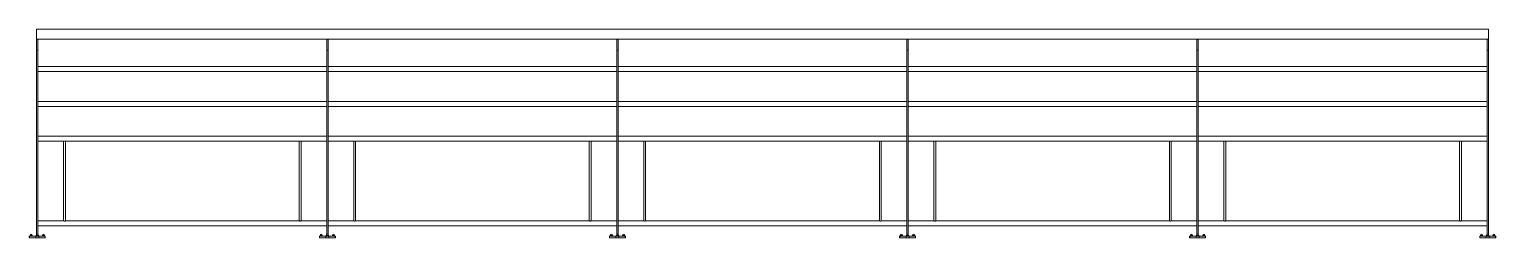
# Paper-space layout '_Face' of a CAD drawing. Header units: millimetres. Extents: x -7322 to 37, y -475 to 572.
import ezdxf

# ---------------------------------------------------------------- set-up
doc = ezdxf.new("R2010")
doc.units = ezdxf.units.MM

psp = doc.layouts.new('_Face')

# ---------------------------------------------------------------- linework, layer by layer
at = {"color": 7, "linetype": 'Continuous', "lineweight": 15}
for p, q in [((0, 572.2), (-7285, 572.2)), ((-7285, -459), (-7285, 572.2)), ((-7285, 522.8), (-7278, 522.8)), ((-7278, -459), (-7278, 522.8)), ((-7278, 522.2), (-5829.4, 522.2)), ((-5829.4, 522.8), (-5822.4, 522.8)), ((-5829.4, -459), (-5829.4, 522.8)), ((-5822.4, -459), (-5822.4, 522.8)), ((-5822.4, 522.2), (-4373.8, 522.2)), ((-4373.8, 522.8), (-4366.8, 522.8)), ((-4373.8, -459), (-4373.8, 522.8)), ((-4366.8, -459), (-4366.8, 522.8)), ((-4366.8, 522.2), (-2918.2, 522.2)), ((-2918.2, 522.8), (-2911.2, 522.8)), ((-2918.2, -459), (-2918.2, 522.8)), ((-2911.2, -459), (-2911.2, 522.8)), ((-2911.2, 522.2), (-1462.6, 522.2)), ((-1462.6, 522.8), (-1455.6, 522.8)), ((-1462.6, -459), (-1462.6, 522.8)), ((-1455.6, -459), (-1455.6, 522.8)), ((-1455.6, 522.2), (-7, 522.2)), ((-7, 522.8), (0, 522.8)), ((-7, -459), (-7, 522.8)), ((0, -459), (0, 572.2)), ((-7285, 467.8), (-7278, 467.8)), ((-5829.4, 467.8), (-5822.4, 467.8)), ((-4373.8, 467.8), (-4366.8, 467.8)), ((-2918.2, 467.8), (-2911.2, 467.8)), ((-1462.6, 467.8), (-1455.6, 467.8)), ((-7, 467.8), (0, 467.8)), ((-5829.4, 384.7), (-7278, 384.7)), ((-4373.8, 384.7), (-5822.4, 384.7)), ((-2918.2, 384.7), (-4366.8, 384.7)), ((-1462.6, 384.7), (-2911.2, 384.7)), ((-7, 384.7), (-1455.6, 384.7)), ((-7278, 359.7), (-5829.4, 359.7)), ((-5822.4, 359.7), (-4373.8, 359.7)), ((-4366.8, 359.7), (-2918.2, 359.7)), ((-2911.2, 359.7), (-1462.6, 359.7)), ((-1455.6, 359.7), (-7, 359.7)), ((-5829.4, 209.7), (-7278, 209.7)), ((-7278, 184.7), (-5829.4, 184.7)), ((-4373.8, 209.7), (-5822.4, 209.7)), ((-5822.4, 184.7), (-4373.8, 184.7)), ((-2918.2, 209.7), (-4366.8, 209.7)), ((-4366.8, 184.7), (-2918.2, 184.7)), ((-1462.6, 209.7), (-2911.2, 209.7)), ((-2911.2, 184.7), (-1462.6, 184.7)), ((-7, 209.7), (-1455.6, 209.7)), ((-1455.6, 184.7), (-7, 184.7)), ((-5829.4, 34.7), (-7278, 34.7)), ((-7278, 9.7), (-7149.2, 9.7)), ((-7149.2, 9.8), (-7149.2, -390.3)), ((-7140.2, -390.3), (-7140.2, 9.8)), ((-7140.2, 9.7), (-5967.2, 9.7)), ((-5967.2, 9.8), (-5967.2, -390.3)), ((-5958.2, -390.3), (-5958.2, 9.8)), ((-5958.2, 9.7), (-5829.4, 9.7)), ((-4373.8, 34.7), (-5822.4, 34.7)), ((-5822.4, 9.7), (-5693.6, 9.7)), ((-5693.6, 9.8), (-5693.6, -390.3)), ((-5684.6, -390.3), (-5684.6, 9.8)), ((-5684.6, 9.7), (-4511.6, 9.7)), ((-4511.6, 9.8), (-4511.6, -390.3)), ((-4502.6, -390.3), (-4502.6, 9.8)), ((-4502.6, 9.7), (-4373.8, 9.7)), ((-2918.2, 34.7), (-4366.8, 34.7)), ((-4366.8, 9.7), (-4238, 9.7)), ((-4238, 9.8), (-4238, -390.3)), ((-4229, -390.3), (-4229, 9.8)), ((-4229, 9.7), (-3056, 9.7)), ((-3056, 9.8), (-3056, -390.3)), ((-3047, -390.3), (-3047, 9.8)), ((-3047, 9.7), (-2918.2, 9.7)), ((-1462.6, 34.7), (-2911.2, 34.7)), ((-2911.2, 9.7), (-2782.4, 9.7)), ((-2782.4, 9.8), (-2782.4, -390.3)), ((-2773.4, -390.3), (-2773.4, 9.8)), ((-2773.4, 9.7), (-1600.4, 9.7)), ((-1600.4, 9.8), (-1600.4, -390.3)), ((-1591.4, -390.3), (-1591.4, 9.8)), ((-1591.4, 9.7), (-1462.6, 9.7)), ((-7, 34.7), (-1455.6, 34.7)), ((-1455.6, 9.7), (-1326.8, 9.7)), ((-1326.8, 9.8), (-1326.8, -390.3)), ((-1317.8, -390.3), (-1317.8, 9.8)), ((-1317.8, 9.7), (-144.8, 9.7)), ((-144.8, 9.8), (-144.8, -390.3)), ((-135.8, -390.3), (-135.8, 9.8)), ((-135.8, 9.7), (-7, 9.7)), ((-7149.2, -390.3), (-7278, -390.3)), ((-7278, -415.3), (-5829.4, -415.3)), ((-5967.2, -390.3), (-7140.2, -390.3)), ((-5829.4, -390.3), (-5958.2, -390.3)), ((-5693.6, -390.3), (-5822.4, -390.3)), ((-5822.4, -415.3), (-4373.8, -415.3)), ((-4511.6, -390.3), (-5684.6, -390.3)), ((-4373.8, -390.3), (-4502.6, -390.3)), ((-4238, -390.3), (-4366.8, -390.3)), ((-4366.8, -415.3), (-2918.2, -415.3)), ((-3056, -390.3), (-4229, -390.3)), ((-2918.2, -390.3), (-3047, -390.3)), ((-2782.4, -390.3), (-2911.2, -390.3)), ((-2911.2, -415.3), (-1462.6, -415.3)), ((-1600.4, -390.3), (-2773.4, -390.3)), ((-1462.6, -390.3), (-1591.4, -390.3)), ((-1326.8, -390.3), (-1455.6, -390.3)), ((-1455.6, -415.3), (-7, -415.3)), ((-144.8, -390.3), (-1317.8, -390.3)), ((-7, -390.3), (-135.8, -390.3)), ((-7321.5, -467.8), (-7321.5, -474.8)), ((-7321.5, -467.8), (-7241.5, -467.8)), ((-7321.5, -474.8), (-7241.5, -474.8)), ((-7320.7, -474.8), (-7320.7, -467.8)), ((-7318, -463.3), (-7318, -467.8)), ((-7307, -467.8), (-7307, -463.3)), ((-7289, -474.8), (-7289, -467.8)), ((-7287, -463.3), (-7287, -467.8)), ((-7276, -467.8), (-7276, -463.3)), ((-7274, -474.8), (-7274, -467.8)), ((-7256, -463.3), (-7256, -467.8)), ((-7245, -467.8), (-7245, -463.3)), ((-7242.3, -474.8), (-7242.3, -467.8)), ((-7241.5, -474.8), (-7241.5, -467.8)), ((-5865.9, -467.8), (-5865.9, -474.8)), ((-5865.9, -467.8), (-5785.9, -467.8)), ((-5865.9, -474.8), (-5785.9, -474.8)), ((-5865.1, -474.8), (-5865.1, -467.8)), ((-5862.4, -463.3), (-5862.4, -467.8)), ((-5851.4, -467.8), (-5851.4, -463.3)), ((-5833.4, -474.8), (-5833.4, -467.8)), ((-5831.4, -463.3), (-5831.4, -467.8)), ((-5820.4, -467.8), (-5820.4, -463.3)), ((-5818.4, -474.8), (-5818.4, -467.8)), ((-5800.4, -463.3), (-5800.4, -467.8)), ((-5789.4, -467.8), (-5789.4, -463.3)), ((-5786.7, -474.8), (-5786.7, -467.8)), ((-5785.9, -474.8), (-5785.9, -467.8)), ((-4410.3, -467.8), (-4410.3, -474.8)), ((-4410.3, -467.8), (-4330.3, -467.8)), ((-4410.3, -474.8), (-4330.3, -474.8)), ((-4409.5, -474.8), (-4409.5, -467.8)), ((-4406.8, -463.3), (-4406.8, -467.8)), ((-4395.8, -467.8), (-4395.8, -463.3)), ((-4377.8, -474.8), (-4377.8, -467.8)), ((-4375.8, -463.3), (-4375.8, -467.8)), ((-4364.8, -467.8), (-4364.8, -463.3)), ((-4362.8, -474.8), (-4362.8, -467.8)), ((-4344.8, -463.3), (-4344.8, -467.8)), ((-4333.8, -467.8), (-4333.8, -463.3)), ((-4331.1, -474.8), (-4331.1, -467.8)), ((-4330.3, -474.8), (-4330.3, -467.8)), ((-2954.7, -467.8), (-2954.7, -474.8)), ((-2954.7, -467.8), (-2874.7, -467.8)), ((-2954.7, -474.8), (-2874.7, -474.8)), ((-2953.9, -474.8), (-2953.9, -467.8)), ((-2951.2, -463.3), (-2951.2, -467.8)), ((-2940.2, -467.8), (-2940.2, -463.3)), ((-2922.2, -474.8), (-2922.2, -467.8)), ((-2920.2, -463.3), (-2920.2, -467.8)), ((-2909.2, -467.8), (-2909.2, -463.3)), ((-2907.2, -474.8), (-2907.2, -467.8)), ((-2889.2, -463.3), (-2889.2, -467.8)), ((-2878.2, -467.8), (-2878.2, -463.3)), ((-2875.5, -474.8), (-2875.5, -467.8)), ((-2874.7, -474.8), (-2874.7, -467.8)), ((-1499.1, -467.8), (-1499.1, -474.8)), ((-1499.1, -467.8), (-1419.1, -467.8)), ((-1499.1, -474.8), (-1419.1, -474.8)), ((-1498.3, -474.8), (-1498.3, -467.8)), ((-1495.6, -463.3), (-1495.6, -467.8)), ((-1484.6, -467.8), (-1484.6, -463.3)), ((-1466.6, -474.8), (-1466.6, -467.8)), ((-1464.6, -463.3), (-1464.6, -467.8)), ((-1453.6, -467.8), (-1453.6, -463.3)), ((-1451.6, -474.8), (-1451.6, -467.8)), ((-1433.6, -463.3), (-1433.6, -467.8)), ((-1422.6, -467.8), (-1422.6, -463.3)), ((-1419.9, -474.8), (-1419.9, -467.8)), ((-1419.1, -474.8), (-1419.1, -467.8)), ((-43.5, -467.8), (-43.5, -474.8)), ((-43.5, -467.8), (36.5, -467.8)), ((-43.5, -474.8), (36.5, -474.8)), ((-42.7, -474.8), (-42.7, -467.8)), ((-40, -463.3), (-40, -467.8)), ((-29, -467.8), (-29, -463.3)), ((-11, -474.8), (-11, -467.8)), ((-9, -463.3), (-9, -467.8)), ((2, -467.8), (2, -463.3)), ((4, -474.8), (4, -467.8)), ((22, -463.3), (22, -467.8)), ((33, -467.8), (33, -463.3)), ((35.7, -474.8), (35.7, -467.8)), ((36.5, -474.8), (36.5, -467.8))]:
    psp.add_line(p, q, dxfattribs=at)
at = {"color": 8, "linetype": 'Continuous', "lineweight": 15}
for p, q in [((-7307, -463.3), (-7318, -463.3)), ((-7276, -463.3), (-7287, -463.3)), ((-7245, -463.3), (-7256, -463.3)), ((-5851.4, -463.3), (-5862.4, -463.3)), ((-5820.4, -463.3), (-5831.4, -463.3)), ((-5789.4, -463.3), (-5800.4, -463.3)), ((-4395.8, -463.3), (-4406.8, -463.3)), ((-4364.8, -463.3), (-4375.8, -463.3)), ((-4333.8, -463.3), (-4344.8, -463.3)), ((-2940.2, -463.3), (-2951.2, -463.3)), ((-2909.2, -463.3), (-2920.2, -463.3)), ((-2878.2, -463.3), (-2889.2, -463.3)), ((-1484.6, -463.3), (-1495.6, -463.3)), ((-1453.6, -463.3), (-1464.6, -463.3)), ((-1422.6, -463.3), (-1433.6, -463.3)), ((-29, -463.3), (-40, -463.3)), ((2, -463.3), (-9, -463.3)), ((33, -463.3), (22, -463.3))]:
    psp.add_line(p, q, dxfattribs=at)
at = {"color": 7, "linetype": 'Continuous', "lineweight": 15}
for centre, start in [((-7312.5, -463.3), 0), ((-7281.5, -463.3), 0), ((-7250.5, -463.3), 0), ((-5856.9, -463.3), 0), ((-5825.9, -463.3), 360), ((-5794.9, -463.3), 0), ((-4401.3, -463.3), 0), ((-4370.3, -463.3), 360), ((-4339.3, -463.3), 360), ((-2945.7, -463.3), 360), ((-2914.7, -463.3), 360), ((-2883.7, -463.3), 0), ((-1490.1, -463.3), 0), ((-1459.1, -463.3), 0), ((-1428.1, -463.3), 0), ((-34.5, -463.3), 0), ((-3.5, -463.3), 0), ((27.5, -463.3), 0)]:
    psp.add_arc(centre, 5.5, start, 180, dxfattribs=at)
for points, knots in [([(-7140.2, 9.8), (-7140.2, 9.8), (-7140.2, 9.7), (-7140.5, 9.9), (-7141.3, 10.1), (-7142.5, 10.4), (-7143.9, 10.6), (-7145.4, 10.6), (-7146.8, 10.4), (-7148, 10.1), (-7148.8, 9.9), (-7149.2, 9.7), (-7149.2, 9.8), (-7149.2, 9.8)], [0, 0, 0, 0, 0.027196, 0.127856, 0.229983, 0.337659, 0.447309, 0.551278, 0.650898, 0.754093, 0.863202, 0.97171, 1, 1, 1, 1]), ([(-5958.2, 9.8), (-5958.2, 9.8), (-5958.2, 9.7), (-5958.5, 9.9), (-5959.3, 10.1), (-5960.5, 10.4), (-5961.9, 10.6), (-5963.4, 10.6), (-5964.8, 10.4), (-5966, 10.1), (-5966.8, 9.9), (-5967.2, 9.7), (-5967.2, 9.8), (-5967.2, 9.8)], [0, 0, 0, 0, 0.027196, 0.127856, 0.229983, 0.337659, 0.447309, 0.551278, 0.650898, 0.754093, 0.863202, 0.97171, 1, 1, 1, 1]), ([(-5684.6, 9.8), (-5684.6, 9.8), (-5684.6, 9.7), (-5684.9, 9.9), (-5685.7, 10.1), (-5686.9, 10.4), (-5688.3, 10.6), (-5689.8, 10.6), (-5691.2, 10.4), (-5692.4, 10.1), (-5693.2, 9.9), (-5693.6, 9.7), (-5693.6, 9.8), (-5693.6, 9.8)], [0, 0, 0, 0, 0.027196, 0.127856, 0.229983, 0.337659, 0.447309, 0.551278, 0.650898, 0.754093, 0.863202, 0.97171, 1, 1, 1, 1]), ([(-4502.6, 9.8), (-4502.6, 9.8), (-4502.6, 9.7), (-4502.9, 9.9), (-4503.7, 10.1), (-4504.9, 10.4), (-4506.3, 10.6), (-4507.8, 10.6), (-4509.2, 10.4), (-4510.4, 10.1), (-4511.2, 9.9), (-4511.6, 9.7), (-4511.6, 9.8), (-4511.6, 9.8)], [0, 0, 0, 0, 0.027196, 0.127856, 0.229983, 0.337659, 0.447309, 0.551278, 0.650898, 0.754093, 0.863202, 0.97171, 1, 1, 1, 1]), ([(-4229, 9.8), (-4229, 9.8), (-4229, 9.7), (-4229.3, 9.9), (-4230.1, 10.1), (-4231.3, 10.4), (-4232.7, 10.6), (-4234.2, 10.6), (-4235.6, 10.4), (-4236.8, 10.1), (-4237.6, 9.9), (-4238, 9.7), (-4238, 9.8), (-4238, 9.8)], [0, 0, 0, 0, 0.027196, 0.127856, 0.229983, 0.337659, 0.447309, 0.551278, 0.650898, 0.754093, 0.863202, 0.97171, 1, 1, 1, 1]), ([(-3047, 9.8), (-3047, 9.8), (-3047, 9.7), (-3047.3, 9.9), (-3048.1, 10.1), (-3049.3, 10.4), (-3050.7, 10.6), (-3052.2, 10.6), (-3053.6, 10.4), (-3054.8, 10.1), (-3055.6, 9.9), (-3056, 9.7), (-3056, 9.8), (-3056, 9.8)], [0, 0, 0, 0, 0.027196, 0.127856, 0.229983, 0.337659, 0.447309, 0.551278, 0.650898, 0.754093, 0.863202, 0.97171, 1, 1, 1, 1]), ([(-2773.4, 9.8), (-2773.4, 9.8), (-2773.4, 9.7), (-2773.7, 9.9), (-2774.5, 10.1), (-2775.7, 10.4), (-2777.1, 10.6), (-2778.6, 10.6), (-2780, 10.4), (-2781.2, 10.1), (-2782, 9.9), (-2782.4, 9.7), (-2782.4, 9.8), (-2782.4, 9.8)], [0, 0, 0, 0, 0.027196, 0.127856, 0.229983, 0.337659, 0.447309, 0.551278, 0.650898, 0.754093, 0.863202, 0.97171, 1, 1, 1, 1]), ([(-1591.4, 9.8), (-1591.4, 9.8), (-1591.4, 9.7), (-1591.7, 9.9), (-1592.5, 10.1), (-1593.7, 10.4), (-1595.1, 10.6), (-1596.6, 10.6), (-1598, 10.4), (-1599.2, 10.1), (-1600, 9.9), (-1600.4, 9.7), (-1600.4, 9.8), (-1600.4, 9.8)], [0, 0, 0, 0, 0.0271958, 0.1278557, 0.2299828, 0.3376588, 0.4473091, 0.5512779, 0.6508975, 0.7540932, 0.8632019, 0.9717097, 1, 1, 1, 1]), ([(-1317.8, 9.8), (-1317.8, 9.8), (-1317.8, 9.7), (-1318.1, 9.9), (-1318.9, 10.1), (-1320.1, 10.4), (-1321.5, 10.6), (-1323, 10.6), (-1324.4, 10.4), (-1325.6, 10.1), (-1326.4, 9.9), (-1326.8, 9.7), (-1326.8, 9.8), (-1326.8, 9.8)], [0, 0, 0, 0, 0.0271958, 0.1278557, 0.2299828, 0.3376588, 0.4473091, 0.5512779, 0.6508975, 0.7540932, 0.8632019, 0.9717097, 1, 1, 1, 1]), ([(-135.8, 9.8), (-135.8, 9.8), (-135.8, 9.7), (-136.1, 9.9), (-136.9, 10.1), (-138.1, 10.4), (-139.5, 10.6), (-141, 10.6), (-142.4, 10.4), (-143.6, 10.1), (-144.4, 9.9), (-144.8, 9.7), (-144.8, 9.8), (-144.8, 9.8)], [0, 0, 0, 0, 0.027196, 0.127856, 0.229983, 0.337659, 0.447309, 0.551278, 0.650898, 0.754093, 0.863202, 0.97171, 1, 1, 1, 1]), ([(-7144.7, -391.1), (-7145.2, -391.1), (-7146.2, -391), (-7147.5, -390.8), (-7148.5, -390.5), (-7149.1, -390.3), (-7149.1, -390.3), (-7149.2, -390.3)], [0, 0, 0, 0, 0.205207, 0.410079, 0.623499, 0.843406, 1, 1, 1, 1]), ([(-7140.2, -390.3), (-7140.3, -390.3), (-7140.3, -390.3), (-7140.8, -390.5), (-7141.8, -390.7), (-7143.1, -391), (-7144.2, -391.1), (-7144.7, -391.1)], [0, 0, 0, 0, 0.148793, 0.349981, 0.559359, 0.778645, 1, 1, 1, 1]), ([(-5962.7, -391.1), (-5963.2, -391.1), (-5964.2, -391), (-5965.5, -390.8), (-5966.5, -390.5), (-5967.1, -390.3), (-5967.1, -390.3), (-5967.2, -390.3)], [0, 0, 0, 0, 0.205207, 0.410079, 0.623499, 0.843406, 1, 1, 1, 1]), ([(-5958.2, -390.3), (-5958.3, -390.3), (-5958.3, -390.3), (-5958.8, -390.5), (-5959.8, -390.7), (-5961.1, -391), (-5962.2, -391.1), (-5962.7, -391.1)], [0, 0, 0, 0, 0.148793, 0.349981, 0.559359, 0.778645, 1, 1, 1, 1]), ([(-5689.1, -391.1), (-5689.6, -391.1), (-5690.6, -391), (-5691.9, -390.8), (-5692.9, -390.5), (-5693.5, -390.3), (-5693.5, -390.3), (-5693.6, -390.3)], [0, 0, 0, 0, 0.205207, 0.410079, 0.623499, 0.843406, 1, 1, 1, 1]), ([(-5684.6, -390.3), (-5684.7, -390.3), (-5684.7, -390.3), (-5685.2, -390.5), (-5686.2, -390.7), (-5687.5, -391), (-5688.6, -391.1), (-5689.1, -391.1)], [0, 0, 0, 0, 0.148793, 0.349981, 0.559359, 0.778645, 1, 1, 1, 1]), ([(-4507.1, -391.1), (-4507.6, -391.1), (-4508.6, -391), (-4509.9, -390.8), (-4510.9, -390.5), (-4511.5, -390.3), (-4511.5, -390.3), (-4511.6, -390.3)], [0, 0, 0, 0, 0.205207, 0.410079, 0.623499, 0.843406, 1, 1, 1, 1]), ([(-4502.6, -390.3), (-4502.7, -390.3), (-4502.7, -390.3), (-4503.2, -390.5), (-4504.2, -390.7), (-4505.5, -391), (-4506.6, -391.1), (-4507.1, -391.1)], [0, 0, 0, 0, 0.148793, 0.349981, 0.559359, 0.778645, 1, 1, 1, 1]), ([(-4233.5, -391.1), (-4234, -391.1), (-4235, -391), (-4236.3, -390.8), (-4237.3, -390.5), (-4237.9, -390.3), (-4237.9, -390.3), (-4238, -390.3)], [0, 0, 0, 0, 0.205207, 0.410079, 0.623499, 0.843406, 1, 1, 1, 1]), ([(-4229, -390.3), (-4229.1, -390.3), (-4229.1, -390.3), (-4229.6, -390.5), (-4230.6, -390.7), (-4231.9, -391), (-4233, -391.1), (-4233.5, -391.1)], [0, 0, 0, 0, 0.148793, 0.349981, 0.559359, 0.778645, 1, 1, 1, 1]), ([(-3051.5, -391.1), (-3052, -391.1), (-3053, -391), (-3054.3, -390.8), (-3055.3, -390.5), (-3055.9, -390.3), (-3055.9, -390.3), (-3056, -390.3)], [0, 0, 0, 0, 0.205207, 0.410079, 0.623499, 0.843406, 1, 1, 1, 1]), ([(-3047, -390.3), (-3047.1, -390.3), (-3047.1, -390.3), (-3047.6, -390.5), (-3048.6, -390.7), (-3049.9, -391), (-3051, -391.1), (-3051.5, -391.1)], [0, 0, 0, 0, 0.148793, 0.349981, 0.559359, 0.778645, 1, 1, 1, 1]), ([(-2777.9, -391.1), (-2778.4, -391.1), (-2779.4, -391), (-2780.7, -390.8), (-2781.7, -390.5), (-2782.3, -390.3), (-2782.3, -390.3), (-2782.4, -390.3)], [0, 0, 0, 0, 0.205207, 0.410079, 0.623499, 0.843406, 1, 1, 1, 1]), ([(-2773.4, -390.3), (-2773.5, -390.3), (-2773.5, -390.3), (-2774, -390.5), (-2775, -390.7), (-2776.3, -391), (-2777.4, -391.1), (-2777.9, -391.1)], [0, 0, 0, 0, 0.148793, 0.349981, 0.559359, 0.778645, 1, 1, 1, 1]), ([(-1595.9, -391.1), (-1596.4, -391.1), (-1597.4, -391), (-1598.7, -390.8), (-1599.7, -390.5), (-1600.3, -390.3), (-1600.3, -390.3), (-1600.4, -390.3)], [0, 0, 0, 0, 0.205207, 0.410079, 0.623499, 0.843406, 1, 1, 1, 1]), ([(-1591.4, -390.3), (-1591.5, -390.3), (-1591.5, -390.3), (-1592, -390.5), (-1593, -390.7), (-1594.3, -391), (-1595.4, -391.1), (-1595.9, -391.1)], [0, 0, 0, 0, 0.148793, 0.349981, 0.559359, 0.778645, 1, 1, 1, 1]), ([(-1322.3, -391.1), (-1322.8, -391.1), (-1323.8, -391), (-1325.1, -390.8), (-1326.1, -390.5), (-1326.7, -390.3), (-1326.7, -390.3), (-1326.8, -390.3)], [0, 0, 0, 0, 0.205207, 0.410079, 0.623499, 0.843406, 1, 1, 1, 1]), ([(-1317.8, -390.3), (-1317.9, -390.3), (-1317.9, -390.3), (-1318.4, -390.5), (-1319.4, -390.7), (-1320.7, -391), (-1321.8, -391.1), (-1322.3, -391.1)], [0, 0, 0, 0, 0.148793, 0.349981, 0.559359, 0.778645, 1, 1, 1, 1]), ([(-140.3, -391.1), (-140.8, -391.1), (-141.8, -391), (-143.1, -390.8), (-144.1, -390.5), (-144.7, -390.3), (-144.7, -390.3), (-144.8, -390.3)], [0, 0, 0, 0, 0.205207, 0.410079, 0.623499, 0.843406, 1, 1, 1, 1]), ([(-135.8, -390.3), (-135.9, -390.3), (-135.9, -390.3), (-136.4, -390.5), (-137.4, -390.7), (-138.7, -391), (-139.8, -391.1), (-140.3, -391.1)], [0, 0, 0, 0, 0.148793, 0.349981, 0.559359, 0.778645, 1, 1, 1, 1])]:
    psp.add_open_spline(points, degree=3, knots=knots, dxfattribs=at)

doc.saveas('drawing.dxf')
